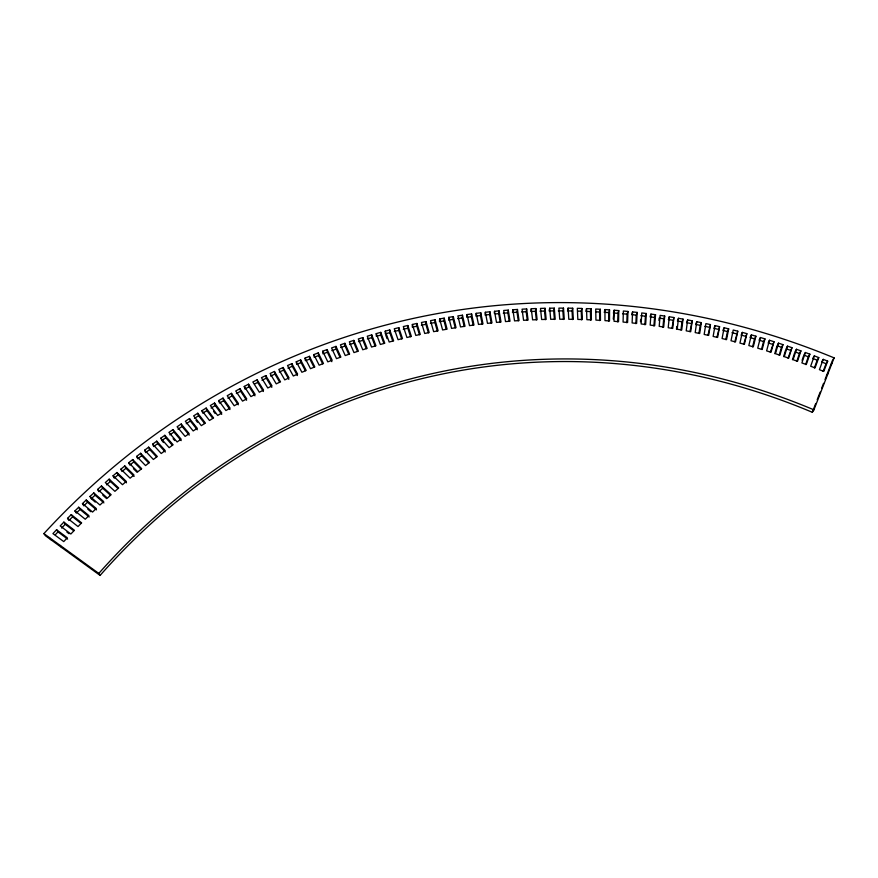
<?xml version="1.0" encoding="UTF-8"?>
<svg xmlns="http://www.w3.org/2000/svg" width="878" height="878" viewBox="0 0 878 878"><rect width="100%" height="100%" fill="white"/><g stroke="black" fill="none" stroke-linecap="round" stroke-linejoin="round"><path stroke-width="1.32" d="M608.728 321.205L608.761 312.623L609.551 309.879L604.942 309.561L604.437 311.394M609.551 309.879L609.508 320.942L604.986 320.635L604.942 309.561M614.15 310.219L614.029 321.282L618.551 321.655L618.76 310.603L614.15 310.219L613.272 319.087M410.542 336.713L407.798 328.218L407.831 325.497L403.309 326.561L406.931 337.503L411.376 336.45L407.831 325.497M412.32 327.187L412.364 324.465L416.896 323.466L420.277 334.441L415.821 335.429L412.364 324.465M617.772 321.908L617.936 313.336L618.76 310.603M419.454 334.705L416.83 326.188L416.896 323.466M627.957 311.449L627.594 322.478L623.073 322.05L623.358 311.01L627.957 311.449L627.101 314.181L626.815 322.742M428.365 332.817L425.885 324.289L425.984 321.557L421.44 322.489L424.732 333.486L429.188 332.553L425.984 321.557M632.555 311.909L632.116 322.939L636.627 323.433L637.154 312.414L632.555 311.909L631.677 314.642L636.265 315.147L637.154 312.414M635.848 323.697L636.265 315.147M437.31 331.061L434.95 322.511L435.082 319.779L430.527 320.657L433.655 331.664L438.122 330.797L435.082 319.779M439.637 318.933L439.483 321.677L444.027 320.865L444.191 318.132L439.637 318.933L442.6 329.963L447.078 329.162L444.191 318.132M640.501 321.776L640.644 319.34M644.88 324.772L645.418 316.234L646.351 313.501L641.752 312.941L641.149 323.96L645.659 324.509L646.351 313.501M448.625 319.175L448.757 317.353L453.311 316.607L456.033 327.659L451.555 328.394L448.757 317.353M650.938 314.094L650.17 325.09L654.681 325.705L655.526 314.719L650.938 314.094L650.313 315.915M455.221 327.922L453.114 319.351L453.311 316.607M653.912 325.957L654.571 317.441L655.526 314.719M658.939 320.525L659.137 318.099M464.188 326.539L462.212 317.957L462.454 315.202L457.888 315.893L460.522 326.945L465.011 326.276L462.454 315.202M467.03 314.554L466.767 317.298L471.332 316.684L471.596 313.94L467.03 314.554L469.5 325.628L473.988 325.014L471.596 313.94M662.923 327.274L663.713 318.78L664.712 316.058L660.124 315.378L659.191 326.342L663.702 327.022L664.712 316.058M669.299 316.771L668.202 327.724L672.713 328.46L673.876 317.518L669.299 316.771L668.619 318.582M475.986 315.18L476.183 313.347L480.76 312.787L482.988 323.883L478.488 324.432L476.183 313.347M671.966 328.416L673.876 317.518M482.176 324.147L480.453 315.542L480.76 312.787M676.477 329.184L676.784 326.451M678.464 318.297L677.212 329.217L681.712 330.018L683.04 319.109L678.464 318.297L677.41 321.008L681.976 321.809L683.04 319.109M485.128 314.094L485.336 312.261L489.924 311.767L491.987 322.874L487.488 323.356L485.336 312.261M680.977 329.974L681.976 321.809M491.186 323.126L489.584 314.522L489.924 311.767M494.27 313.139L494.512 311.306L499.099 310.878L500.998 321.985L496.498 322.413L494.512 311.306M687.617 319.943L686.212 330.841L690.701 331.697L692.193 320.81L687.617 319.943L686.892 321.743M500.197 322.248L498.726 313.633L499.099 310.878M689.976 331.654L692.193 320.81M696.759 321.71L695.189 332.586L699.678 333.497L701.335 322.643L696.759 321.71L695.639 324.41L700.194 325.343L701.335 322.643M509.218 321.48L507.879 312.864L508.285 310.11L503.698 310.472L505.508 321.589L510.019 321.216L508.285 310.11M698.954 333.464L700.194 325.343M512.456 312.524L512.884 309.769L517.471 309.462L519.052 320.58L514.541 320.887L512.884 309.769M518.25 320.843L517.032 312.217L517.471 309.462M707.931 335.385L710.456 324.597L705.901 323.598L704.167 334.441L708.645 335.418L710.456 324.597M527.283 320.327L526.196 311.701L526.668 308.946L522.07 309.188L523.562 320.305L528.084 320.064L526.668 308.946M715.021 325.617L713.134 336.428L717.6 337.459L719.576 326.671L715.021 325.617L714.231 327.406M531.267 308.738L530.773 311.492L535.361 311.306L535.876 308.551L531.267 308.738L532.606 319.855L537.127 319.669L535.876 308.551M716.898 337.426L719.576 326.671M724.13 327.757L722.078 338.535L726.545 339.632L728.685 328.866L724.13 327.757L722.912 330.435L727.445 331.544L728.685 328.866M545.37 319.658L544.525 311.042L545.073 308.288L540.475 308.397L541.649 319.515L546.171 319.405L545.073 308.288M725.843 339.599L727.445 331.544M549.683 308.2L549.112 310.944L553.7 310.889L554.281 308.134L549.683 308.2L550.693 319.307L555.214 319.252L554.281 308.134M734.776 341.882L737.772 331.193L733.229 330.018L731.012 340.752L735.479 341.915L737.772 331.193M742.305 332.4L739.934 343.1L744.39 344.319L746.838 333.629L742.305 332.4L741.449 334.178M563.467 319.493L562.875 310.867L563.5 308.123L558.891 308.112L559.736 319.23L564.258 319.23L563.5 308.123M743.699 344.286L746.838 333.629M567.682 309.989L568.099 308.156L572.708 308.222L573.312 319.329L568.79 319.263L568.099 308.156M572.522 319.592L572.061 310.977L572.708 308.222M751.37 334.902L748.835 345.57L753.291 346.854L755.903 336.197L751.37 334.902L750.042 337.558L754.553 338.853L755.903 336.197M752.6 346.821L754.553 338.853M581.576 319.811L581.236 311.196L581.916 308.452L577.318 308.321L577.834 319.427L582.355 319.548L581.916 308.452M760.425 337.525L757.725 348.16L762.17 349.499L764.947 338.886L760.425 337.525L759.064 340.181L763.564 341.531L764.947 338.886M586.054 310.439L586.526 308.606L591.135 308.804L591.41 319.888L586.888 319.702L586.526 308.606M590.631 320.152L590.411 311.547L591.135 308.804M761.478 349.466L763.564 341.531M769.457 340.28L766.604 350.871L771.027 352.265L773.968 341.696L769.457 340.28L768.524 342.036M599.674 320.613L599.586 312.019L600.343 309.275L595.734 309.023L595.932 320.108L600.464 320.36L600.343 309.275M770.346 352.243L773.968 341.696M774.78 353.669L777.041 345.778L781.519 347.26L782.967 344.637L778.468 343.155L777.513 344.9M778.468 343.155L775.45 353.702L779.873 355.162L782.967 344.637M779.203 355.14L781.519 347.26M783.615 356.622L785.601 350.081M787.467 346.141L784.284 356.655L788.696 358.169L791.956 347.688L787.467 346.141L786.49 347.897M788.027 358.147L791.956 347.688M792.439 359.706L794.524 353.186M796.445 349.268L793.097 359.717L797.498 361.308L800.923 350.871L796.445 349.268L794.941 351.88L799.397 353.483L800.923 350.871M796.84 361.286L799.397 353.483M802.108 360.298L803.414 356.402M805.389 352.506L801.888 362.91L806.278 364.557L809.867 354.174L805.389 352.506L803.853 355.107L808.309 356.775L809.867 354.174M805.631 364.535L808.309 356.775M814.323 355.864L810.668 366.225L815.036 367.926L818.779 357.598L814.323 355.864L812.754 358.465L817.188 360.189L818.779 357.598M814.389 367.915L817.188 360.189M823.235 359.354L819.415 369.66L823.773 371.427L827.68 361.143L823.235 359.354L821.621 361.934L826.055 363.722L827.68 361.143M823.136 371.416L826.055 363.722M812.304 412.276L813.917 409.839L834.1 357.862A872.282 771.005 78.4 0 0 43.9 533.594L45.393 535.712L100.092 575.408A762.082 678.178 77.5 0 1 812.304 412.276L815.728 403.463M817.198 399.688L820.14 392.137M821.599 388.361L823.564 383.324M825.035 379.537L830.478 365.533M830.972 364.26L832.454 360.452M833.002 359.596L834.1 357.862M831.027 364.677L832.125 362.965M826.494 375.762L828.141 373.216M56.565 529.752L52.932 533.615L63.754 541.594L67.288 537.786L56.565 529.752L58.003 531.881L67.617 539.092M55.292 534.779L58.003 531.881M61.625 528.062L65.279 524.265L63.874 522.103L60.209 525.911L70.844 534.011L74.421 530.268L63.874 522.103M67.551 518.338L71.25 514.607L81.632 522.882L78.021 526.559L67.551 518.338L68.934 520.511L72.622 516.791L71.25 514.607M74.97 510.897L78.702 507.232L88.908 515.638L85.254 519.238L74.97 510.897L76.32 513.103L80.041 509.449L78.702 507.232M82.455 503.61L86.22 500.01L96.251 508.516L92.563 512.061L82.455 503.61L83.772 505.827L87.526 502.238L86.22 500.01M90.006 496.443L93.814 492.92L103.659 501.547L99.949 505.015L90.006 496.443L91.29 498.693L95.252 502.106M91.29 498.693L95.076 495.181L93.814 492.92M99.829 490.835L102.693 488.245L101.464 485.973L97.634 489.43L98.874 491.691M109.179 479.158L105.316 482.549L114.908 491.329L118.684 487.992L109.179 479.158L110.376 481.451L117.948 488.497M106.523 484.832L110.376 481.451M116.961 472.485L118.113 474.8L114.239 478.115L113.064 475.799L116.961 472.485L126.289 481.418L122.481 484.689L113.064 475.799M120.868 469.192L124.797 465.944L133.95 474.976L130.109 478.181L120.868 469.192L122.009 471.519L125.916 468.281L124.797 465.944M132.699 459.545L133.785 461.905L129.845 465.077L128.737 462.728L132.699 459.545L141.676 468.676L137.802 471.815L128.737 462.728M136.661 456.395L140.645 453.278L149.458 462.508L145.55 465.57L136.661 456.395L137.736 458.766L141.698 455.66L140.645 453.278M144.65 450.194L148.656 447.154L157.294 456.472L153.365 459.468L144.65 450.194L145.682 452.587L149.677 449.547L148.656 447.154M156.723 441.162L157.7 443.577L153.683 446.54L152.684 444.136L156.723 441.162L165.174 450.568L161.223 453.498L152.684 444.136M160.773 438.21L164.834 435.301L173.12 444.795L169.147 447.67L160.773 438.21L163.407 442.523M161.739 440.635L165.788 437.738L164.834 435.301M169.838 434.873L173.91 432.031L172.999 429.583L168.916 432.426L177.115 441.963L181.109 439.165L172.999 429.583M181.219 423.997L177.104 426.774L185.126 436.399L189.154 433.655L181.219 423.997L182.097 426.467L189.209 435.126M178.004 429.232L182.097 426.467M186.202 423.734L190.328 421.034L189.483 418.554L185.346 421.264L193.193 430.955L197.243 428.288L189.483 418.554M197.791 413.242L193.632 415.876L201.314 425.654L205.386 423.053L197.791 413.242L198.604 415.733L204.651 423.558M194.455 418.367L198.604 415.733M201.962 410.641L206.154 408.061L213.573 417.95L209.469 420.485L201.962 410.641L202.752 413.143L206.923 410.575L206.154 408.061M211.093 408.04L215.286 405.548L214.55 403.024L210.347 405.526L217.678 415.448L221.794 412.978L214.55 403.024M218.765 400.555L222.99 398.107L230.069 408.138L225.931 410.542L218.765 400.555L219.478 403.079L223.692 400.653L222.99 398.107M227.907 398.25L232.132 395.89L231.474 393.333L227.226 395.704L234.217 405.768L238.377 403.43L231.474 393.333M239.99 388.691L235.732 390.995L242.547 401.114L246.729 398.842L239.99 388.691L240.627 391.259L246.586 400.258M236.38 393.553L240.627 391.259M244.271 386.43L248.551 384.191L255.114 394.398L250.921 396.604L244.271 386.43L244.885 388.998L249.154 386.77L248.551 384.191M254.499 384.026L257.715 382.402L257.155 379.812L252.853 381.985L259.328 392.225L263.543 390.084L257.155 379.812M265.782 375.575L261.468 377.672L267.768 387.977L272.004 385.903L265.782 375.575L266.308 378.166L271.818 387.319M262.006 380.273L266.308 378.166M270.622 376.102L274.946 374.072L274.452 371.46L270.117 373.501L276.252 383.851L280.51 381.842L274.452 371.46M283.155 367.487L278.798 369.451L284.768 379.867L289.038 377.913L283.155 367.487L283.616 370.099L288.818 379.351M279.27 372.074L283.616 370.099M291.891 363.635L287.523 365.544L293.318 376.003L297.598 374.127L291.891 363.635L292.308 366.269L297.368 375.564M287.951 368.167L292.308 366.269M300.649 359.925L301.044 362.559L296.665 364.403L296.27 361.758L300.649 359.925L306.202 370.461L301.9 372.272L296.27 361.758M305.05 358.114L309.451 356.336L314.829 366.916L310.505 368.672L305.05 358.114L305.412 360.759M306.51 360.32L309.802 358.992L309.451 356.336M313.852 354.591L318.275 352.89L323.477 363.514L319.153 365.193L313.852 354.591L314.192 357.247M315.29 356.83L318.582 355.546L318.275 352.89M322.698 351.211L327.121 349.565L332.158 360.232L327.812 361.857L322.698 351.211L322.994 353.878M324.092 353.461L327.406 352.232L327.121 349.565M336 346.371L331.555 347.951L336.515 358.641L340.873 357.083L336 346.371L336.241 349.049L340.016 357.346M331.818 350.629L336.241 349.049M344.9 343.309L340.444 344.824L345.23 355.546L349.609 354.053L344.9 343.309L345.109 345.998L348.753 354.328M340.675 347.501L345.109 345.998M353.823 340.379L349.356 341.827L353.977 352.594L358.367 351.156L353.823 340.379L353.999 343.068L357.522 351.43M349.554 344.516L353.999 343.068M362.779 337.58L358.301 338.963L362.757 349.762L367.147 348.39L362.779 337.58L362.921 340.269L366.302 348.665M358.454 341.652L362.921 340.269M371.745 334.902L367.256 336.219L371.548 347.051L375.949 345.745L371.745 334.902L371.855 337.602L375.115 346.02M367.388 338.919L371.855 337.602M376.245 333.618L380.745 332.356L384.773 343.232L380.361 344.472L376.245 333.618L376.333 336.318L380.811 335.067L380.745 332.356M385.244 331.138L389.755 329.941L393.629 340.851L389.195 342.025L385.244 331.138L385.299 333.849M386.419 333.552L389.788 332.652L389.755 329.941M398.788 327.659L394.266 328.778L398.052 339.698L402.486 338.59L398.788 327.659L398.788 330.369L401.663 338.853M394.288 331.5L398.788 330.369M403.298 329.283L407.798 328.218M413.45 326.934L416.83 326.188M421.352 325.222L425.885 324.289M430.407 323.389L434.95 322.511M448.57 320.097L453.114 319.351M457.657 318.637L462.212 317.957M475.887 316.091L480.453 315.542M485.018 315.015L489.584 314.522M495.302 313.951L498.726 313.633M503.303 313.226L507.879 312.864M513.597 312.447L517.032 312.217M521.609 311.942L526.196 311.701M539.948 311.152L544.525 311.042M558.287 310.867L562.875 310.867M567.462 310.911L572.061 310.977M577.79 311.097L581.236 311.196M585.824 311.361L590.411 311.547M596.151 311.833L599.586 312.019M604.174 312.305L608.761 312.623M613.349 312.963L617.936 313.336M622.513 313.742L627.101 314.181M640.841 315.674L645.418 316.234M649.994 316.826L654.571 317.441M660.289 318.264L663.713 318.78M668.279 319.493L672.844 320.24M686.53 322.654L691.085 323.51M704.749 326.298L709.292 327.285M713.836 328.306L718.369 329.36M731.967 332.685L736.499 333.859M741.01 335.067L745.532 336.296M768.063 342.925L772.552 344.341M785.997 348.775L790.474 350.311M43.9 533.594L98.808 573.422L100.092 575.408M66.926 532.09L69.044 533.703M65.279 524.265L73.686 530.773M72.622 516.791L80.886 523.387M80.041 509.449L89.183 516.977M87.8 509.196L90.818 511.72M87.526 502.238L96.514 509.877M95.076 495.181L103.911 502.907M97.634 489.43L107.39 498.1L111.144 494.698L101.464 485.973M102.77 495.148L106.655 498.616M102.693 488.245L110.408 495.203M118.113 474.8L126.476 482.823M125.916 468.281L134.125 476.392M133.456 468.698L137.067 472.32M133.785 461.905L140.941 469.181M141.698 455.66L148.722 463.013M149.677 449.547L156.558 456.977M157.7 443.577L165.283 452.016M165.788 437.738L172.384 445.311M173.109 438.671L174.744 440.569M173.91 432.031L181.186 440.624M190.328 421.034L197.287 429.77M195.981 420.321L197.517 422.263M206.923 410.575L212.674 418.235M213.53 411.343L215.154 413.538M215.286 405.548L221.706 414.372M223.692 400.653L229.959 409.532M49.333 537.534L50.803 539.641M60.231 545.436L61.658 547.521M232.132 395.89L238.256 404.824M249.154 386.77L254.96 395.813M257.715 382.402L263.378 391.5M274.946 374.072L279.632 382.128M301.044 362.559L305.335 370.736M309.802 358.992L313.962 367.191M318.582 355.546L322.621 363.788M327.406 352.232L331.862 361.681M380.811 335.067L383.938 343.507M385.738 335.056L387.055 338.678M389.788 332.652L392.795 341.114M444.027 320.865L446.254 329.426M471.332 316.684L473.176 325.277M535.361 311.306L536.326 319.932M553.7 310.889L554.424 319.515M98.808 573.422A766.066 681.537 77.4 0 1 813.917 409.839"/></g></svg>
